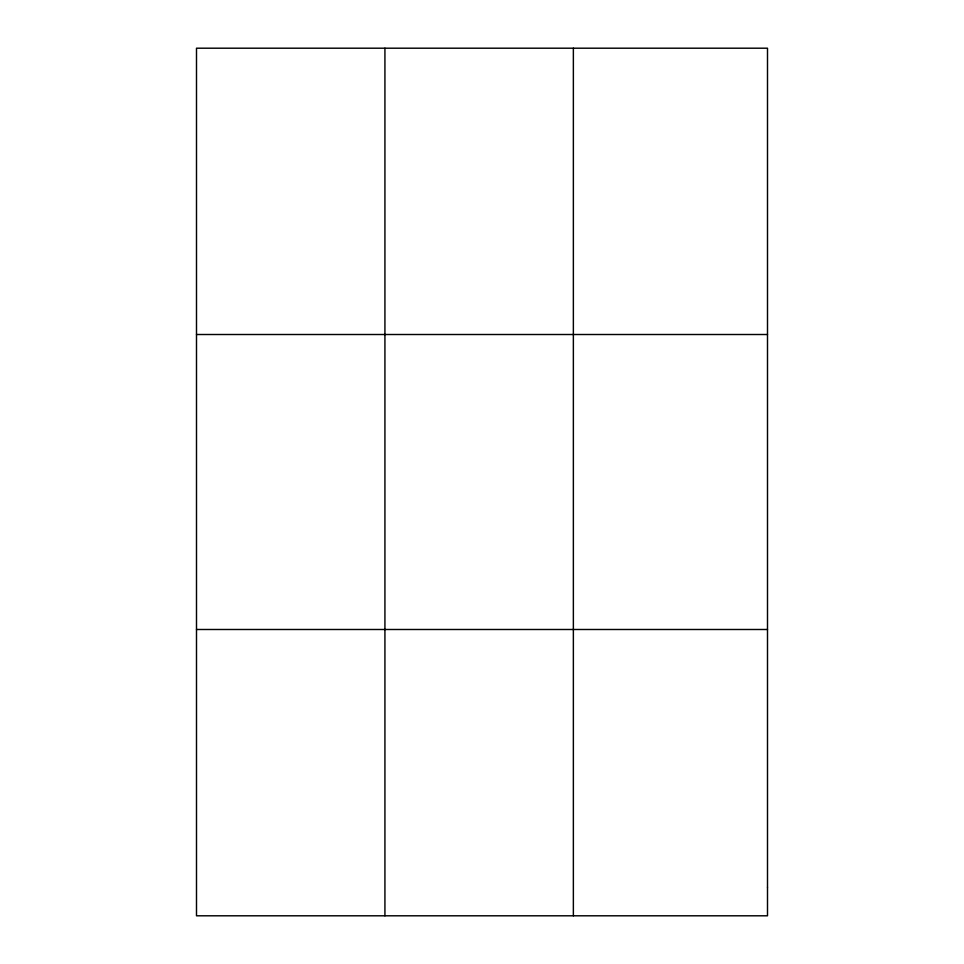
<?xml version="1.0" encoding="UTF-8"?>
<svg xmlns="http://www.w3.org/2000/svg" width="964" height="964" viewBox="0 0 964 964"><rect width="100%" height="100%" fill="white"/><g stroke="black" fill="none" stroke-linecap="round" stroke-linejoin="round"><path stroke-width="1.45" d="M384.925 915.8L384.925 48.2M573.363 915.8L573.363 48.2M196.499 334.508L767.501 334.508M196.499 629.492L767.501 629.492M767.501 887.169L767.501 915.8L196.499 915.8L196.499 48.2L767.501 48.2L767.501 887.169"/></g></svg>
